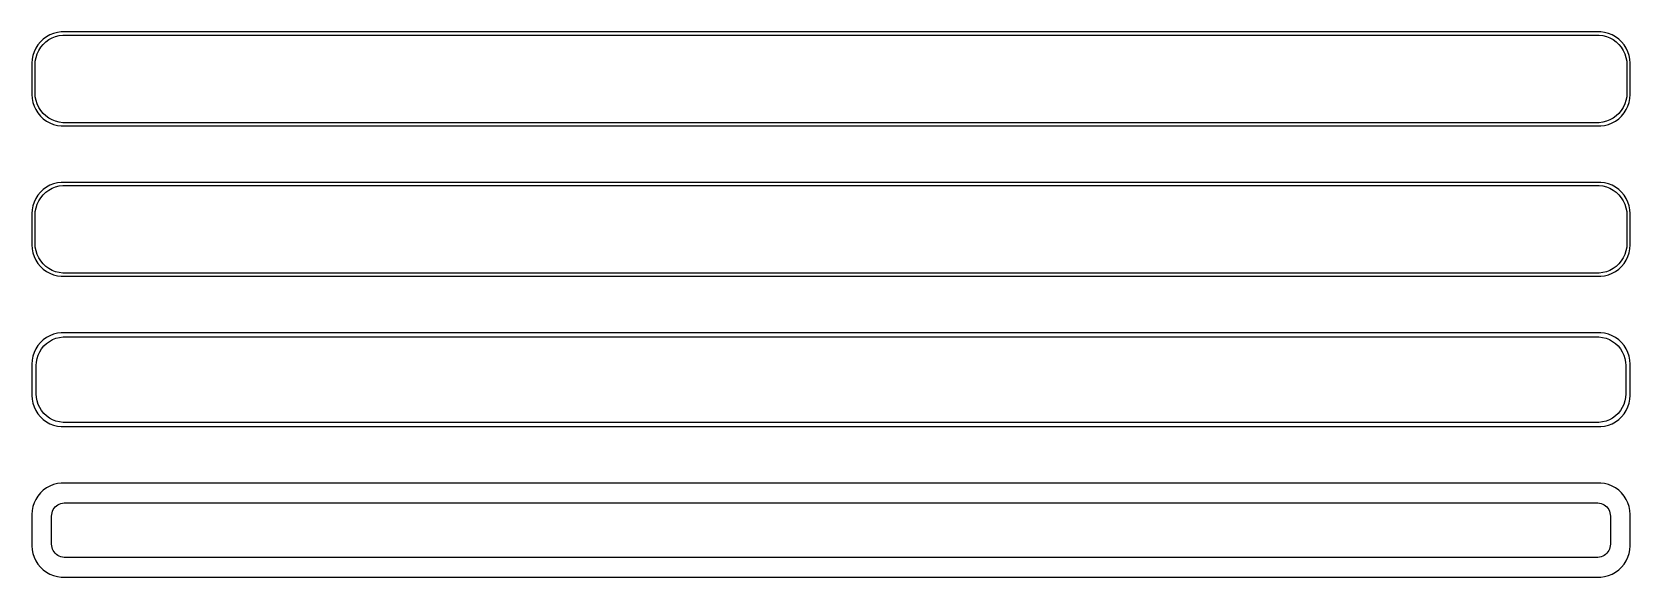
# Model space of a CAD drawing. Header units: metres. Extents: x -128 to 128, y 89 to 175.
import ezdxf

# ---------------------------------------------------------------- set-up
doc = ezdxf.new("R2010")
doc.units = ezdxf.units.M

msp = doc.modelspace()

# ---------------------------------------------------------------- linework, layer by layer
for p, q in [((-126.545, 173.439), (-126.882, 172.909)), ((-126.145, 173.923), (-126.545, 173.439)), ((-125.687, 174.353), (-126.145, 173.923)), ((-126.093, 173.042), (-125.713, 173.502)), ((-125.713, 173.502), (-125.278, 173.91)), ((-125.179, 174.722), (-125.687, 174.353)), ((-125.278, 173.91), (-124.795, 174.261)), ((-124.629, 175.024), (-125.179, 174.722)), ((-124.795, 174.261), (-124.272, 174.548)), ((-124.045, 175.255), (-124.629, 175.024)), ((-124.272, 174.548), (-123.718, 174.768)), ((-123.437, 175.411), (-124.045, 175.255)), ((-123.718, 174.768), (-123.14, 174.916)), ((-122.814, 175.49), (-123.437, 175.411)), ((-123.14, 174.916), (-122.548, 174.991)), ((122.814, 175.49), (-122.814, 175.49)), ((-122.548, 174.991), (122.548, 174.991)), ((122.548, 174.991), (123.14, 174.916)), ((123.437, 175.411), (122.814, 175.49)), ((123.14, 174.916), (123.718, 174.768)), ((124.045, 175.255), (123.437, 175.411)), ((123.718, 174.768), (124.272, 174.548)), ((124.629, 175.024), (124.045, 175.255)), ((124.272, 174.548), (124.795, 174.261)), ((125.179, 174.722), (124.629, 175.024)), ((124.795, 174.261), (125.278, 173.91)), ((125.687, 174.353), (125.179, 174.722)), ((125.278, 173.91), (125.713, 173.502)), ((126.145, 173.923), (125.687, 174.353)), ((125.713, 173.502), (126.093, 173.042)), ((126.545, 173.439), (126.145, 173.923)), ((126.882, 172.909), (126.545, 173.439)), ((-127.461, 171.127), (-127.5, 170.5)), ((-127.343, 171.743), (-127.461, 171.127)), ((-127.149, 172.341), (-127.343, 171.743)), ((-126.882, 172.909), (-127.149, 172.341)), ((-126.963, 170.845), (-126.851, 171.431)), ((-126.851, 171.431), (-126.666, 171.999)), ((-126.666, 171.999), (-126.412, 172.538)), ((-126.412, 172.538), (-126.093, 173.042)), ((126.093, 173.042), (126.412, 172.538)), ((126.412, 172.538), (126.666, 171.999)), ((126.666, 171.999), (126.851, 171.431)), ((126.851, 171.431), (126.963, 170.845)), ((127.149, 172.341), (126.882, 172.909)), ((127.343, 171.743), (127.149, 172.341)), ((127.461, 171.127), (127.343, 171.743)), ((127.5, 170.5), (127.461, 171.127)), ((-127.5, 170.5), (-127.5, 165.5)), ((-127, 170.25), (-126.963, 170.845)), ((-127, 165.75), (-127, 170.25)), ((126.963, 170.845), (127, 170.25)), ((127, 170.25), (127, 165.75)), ((127.5, 165.5), (127.5, 170.5)), ((-126.963, 165.155), (-127, 165.75)), ((127, 165.75), (126.963, 165.155)), ((-127.5, 165.5), (-127.461, 164.873)), ((-127.461, 164.873), (-127.343, 164.257)), ((-127.343, 164.257), (-127.149, 163.659)), ((-127.149, 163.659), (-126.882, 163.091)), ((-126.851, 164.569), (-126.963, 165.155)), ((-126.666, 164.001), (-126.851, 164.569)), ((-126.412, 163.462), (-126.666, 164.001)), ((-126.093, 162.958), (-126.412, 163.462)), ((126.412, 163.462), (126.093, 162.958)), ((126.666, 164.001), (126.412, 163.462)), ((126.851, 164.569), (126.666, 164.001)), ((126.963, 165.155), (126.851, 164.569)), ((126.882, 163.091), (127.149, 163.659)), ((127.149, 163.659), (127.343, 164.257)), ((127.343, 164.257), (127.461, 164.873)), ((127.461, 164.873), (127.5, 165.5)), ((-126.882, 163.091), (-126.545, 162.561)), ((-126.545, 162.561), (-126.145, 162.077)), ((-126.145, 162.077), (-125.687, 161.647)), ((-125.713, 162.498), (-126.093, 162.958)), ((-125.278, 162.09), (-125.713, 162.498)), ((-125.687, 161.647), (-125.179, 161.278)), ((-124.795, 161.739), (-125.278, 162.09)), ((-125.179, 161.278), (-124.629, 160.976)), ((-124.272, 161.452), (-124.795, 161.739)), ((-124.629, 160.976), (-124.045, 160.745)), ((-123.718, 161.232), (-124.272, 161.452)), ((-124.045, 160.745), (-123.437, 160.589)), ((-123.14, 161.084), (-123.718, 161.232)), ((-122.548, 161.009), (-123.14, 161.084)), ((122.548, 161.009), (-122.548, 161.009)), ((123.14, 161.084), (122.548, 161.009)), ((123.718, 161.232), (123.14, 161.084)), ((123.437, 160.589), (124.045, 160.745)), ((124.272, 161.452), (123.718, 161.232)), ((124.045, 160.745), (124.629, 160.976)), ((124.795, 161.739), (124.272, 161.452)), ((124.629, 160.976), (125.179, 161.278)), ((125.278, 162.09), (124.795, 161.739)), ((125.179, 161.278), (125.687, 161.647)), ((125.713, 162.498), (125.278, 162.09)), ((125.687, 161.647), (126.145, 162.077)), ((126.093, 162.958), (125.713, 162.498)), ((126.145, 162.077), (126.545, 162.561)), ((126.545, 162.561), (126.882, 163.091)), ((-123.437, 160.589), (-122.814, 160.51)), ((-122.814, 160.51), (122.814, 160.51)), ((122.814, 160.51), (123.437, 160.589)), ((-125.179, 150.722), (-125.687, 150.353)), ((-124.629, 151.024), (-125.179, 150.722)), ((-124.795, 150.261), (-124.272, 150.548)), ((-124.045, 151.255), (-124.629, 151.024)), ((-124.272, 150.548), (-123.718, 150.768)), ((-123.437, 151.411), (-124.045, 151.255)), ((-123.718, 150.768), (-123.14, 150.916)), ((-122.814, 151.49), (-123.437, 151.411)), ((-123.14, 150.916), (-122.548, 150.991)), ((122.814, 151.49), (-122.814, 151.49)), ((-122.548, 150.991), (122.548, 150.991)), ((122.548, 150.991), (123.14, 150.916)), ((123.437, 151.411), (122.814, 151.49)), ((123.14, 150.916), (123.718, 150.768)), ((124.045, 151.255), (123.437, 151.411)), ((123.718, 150.768), (124.272, 150.548)), ((124.629, 151.024), (124.045, 151.255)), ((124.272, 150.548), (124.795, 150.261)), ((125.179, 150.722), (124.629, 151.024)), ((125.687, 150.353), (125.179, 150.722)), ((-127.149, 148.341), (-127.343, 147.743)), ((-126.882, 148.909), (-127.149, 148.341)), ((-126.545, 149.439), (-126.882, 148.909)), ((-126.851, 147.431), (-126.666, 147.999)), ((-126.666, 147.999), (-126.412, 148.538)), ((-126.145, 149.923), (-126.545, 149.439)), ((-126.412, 148.538), (-126.093, 149.042)), ((-125.687, 150.353), (-126.145, 149.923)), ((-126.093, 149.042), (-125.713, 149.502)), ((-125.713, 149.502), (-125.278, 149.91)), ((-125.278, 149.91), (-124.795, 150.261)), ((124.795, 150.261), (125.278, 149.91)), ((125.278, 149.91), (125.713, 149.502)), ((126.145, 149.923), (125.687, 150.353)), ((125.713, 149.502), (126.093, 149.042)), ((126.093, 149.042), (126.412, 148.538)), ((126.545, 149.439), (126.145, 149.923)), ((126.412, 148.538), (126.666, 147.999)), ((126.882, 148.909), (126.545, 149.439)), ((126.666, 147.999), (126.851, 147.431)), ((127.149, 148.341), (126.882, 148.909)), ((127.343, 147.743), (127.149, 148.341)), ((-127.461, 147.127), (-127.5, 146.5)), ((-127.5, 146.5), (-127.5, 141.5)), ((-127.343, 147.743), (-127.461, 147.127)), ((-127, 146.25), (-126.963, 146.845)), ((-127, 141.75), (-127, 146.25)), ((-126.963, 146.845), (-126.851, 147.431)), ((126.851, 147.431), (126.963, 146.845)), ((126.963, 146.845), (127, 146.25)), ((127, 146.25), (127, 141.75)), ((127.461, 147.127), (127.343, 147.743)), ((127.5, 146.5), (127.461, 147.127)), ((127.5, 141.5), (127.5, 146.5)), ((-127.5, 141.5), (-127.461, 140.873)), ((-127.461, 140.873), (-127.343, 140.257)), ((-127.343, 140.257), (-127.149, 139.659)), ((-126.963, 141.155), (-127, 141.75)), ((-126.851, 140.569), (-126.963, 141.155)), ((-126.666, 140.001), (-126.851, 140.569)), ((126.851, 140.569), (126.666, 140.001)), ((126.963, 141.155), (126.851, 140.569)), ((127, 141.75), (126.963, 141.155)), ((127.149, 139.659), (127.343, 140.257)), ((127.343, 140.257), (127.461, 140.873)), ((127.461, 140.873), (127.5, 141.5)), ((-127.149, 139.659), (-126.882, 139.091)), ((-126.882, 139.091), (-126.545, 138.561)), ((-126.412, 139.462), (-126.666, 140.001)), ((-126.545, 138.561), (-126.145, 138.077)), ((-126.093, 138.958), (-126.412, 139.462)), ((-126.145, 138.077), (-125.687, 137.647)), ((-125.713, 138.498), (-126.093, 138.958)), ((-125.278, 138.09), (-125.713, 138.498)), ((-124.795, 137.739), (-125.278, 138.09)), ((-124.272, 137.452), (-124.795, 137.739)), ((124.795, 137.739), (124.272, 137.452)), ((125.278, 138.09), (124.795, 137.739)), ((125.713, 138.498), (125.278, 138.09)), ((125.687, 137.647), (126.145, 138.077)), ((126.093, 138.958), (125.713, 138.498)), ((126.412, 139.462), (126.093, 138.958)), ((126.145, 138.077), (126.545, 138.561)), ((126.666, 140.001), (126.412, 139.462)), ((126.545, 138.561), (126.882, 139.091)), ((126.882, 139.091), (127.149, 139.659)), ((-125.687, 137.647), (-125.179, 137.278)), ((-125.179, 137.278), (-124.629, 136.976)), ((-124.629, 136.976), (-124.045, 136.745)), ((-123.718, 137.232), (-124.272, 137.452)), ((-124.045, 136.745), (-123.437, 136.589)), ((-123.14, 137.084), (-123.718, 137.232)), ((-123.437, 136.589), (-122.814, 136.51)), ((-122.548, 137.009), (-123.14, 137.084)), ((-122.814, 136.51), (122.814, 136.51)), ((122.548, 137.009), (-122.548, 137.009)), ((123.14, 137.084), (122.548, 137.009)), ((122.814, 136.51), (123.437, 136.589)), ((123.718, 137.232), (123.14, 137.084)), ((123.437, 136.589), (124.045, 136.745)), ((124.272, 137.452), (123.718, 137.232)), ((124.045, 136.745), (124.629, 136.976)), ((124.629, 136.976), (125.179, 137.278)), ((125.179, 137.278), (125.687, 137.647)), ((-126.545, 125.439), (-126.882, 124.909)), ((-126.145, 125.923), (-126.545, 125.439)), ((-125.687, 126.353), (-126.145, 125.923)), ((-125.954, 124.941), (-125.588, 125.384)), ((-125.179, 126.722), (-125.687, 126.353)), ((-125.588, 125.384), (-125.168, 125.778)), ((-124.629, 127.024), (-125.179, 126.722)), ((-125.168, 125.778), (-124.703, 126.116)), ((-124.703, 126.116), (-124.199, 126.393)), ((-124.045, 127.255), (-124.629, 127.024)), ((-124.199, 126.393), (-123.665, 126.604)), ((-123.437, 127.411), (-124.045, 127.255)), ((-123.665, 126.604), (-123.108, 126.747)), ((-122.814, 127.49), (-123.437, 127.411)), ((-123.108, 126.747), (-122.537, 126.819)), ((122.814, 127.49), (-122.814, 127.49)), ((-122.537, 126.819), (122.537, 126.819)), ((122.537, 126.819), (123.108, 126.747)), ((123.437, 127.411), (122.814, 127.49)), ((123.108, 126.747), (123.665, 126.604)), ((124.045, 127.255), (123.437, 127.411)), ((123.665, 126.604), (124.199, 126.393)), ((124.629, 127.024), (124.045, 127.255)), ((124.199, 126.393), (124.703, 126.116)), ((125.179, 126.722), (124.629, 127.024)), ((124.703, 126.116), (125.168, 125.778)), ((125.168, 125.778), (125.588, 125.384)), ((125.687, 126.353), (125.179, 126.722)), ((125.588, 125.384), (125.954, 124.941)), ((126.145, 125.923), (125.687, 126.353)), ((126.545, 125.439), (126.145, 125.923)), ((126.882, 124.909), (126.545, 125.439)), ((-127.461, 123.127), (-127.5, 122.5)), ((-127.5, 122.5), (-127.5, 117.5)), ((-127.343, 123.743), (-127.461, 123.127)), ((-127.149, 124.341), (-127.343, 123.743)), ((-126.882, 124.909), (-127.149, 124.341)), ((-126.828, 122.25), (-126.792, 122.824)), ((-126.792, 122.824), (-126.685, 123.389)), ((-126.685, 123.389), (-126.507, 123.935)), ((-126.507, 123.935), (-126.262, 124.456)), ((-126.262, 124.456), (-125.954, 124.941)), ((125.954, 124.941), (126.262, 124.456)), ((126.262, 124.456), (126.507, 123.935)), ((126.507, 123.935), (126.685, 123.389)), ((126.685, 123.389), (126.792, 122.824)), ((126.792, 122.824), (126.828, 122.25)), ((127.149, 124.341), (126.882, 124.909)), ((127.343, 123.743), (127.149, 124.341)), ((127.461, 123.127), (127.343, 123.743)), ((127.5, 122.5), (127.461, 123.127)), ((127.5, 117.5), (127.5, 122.5)), ((-126.828, 117.75), (-126.828, 122.25)), ((126.828, 122.25), (126.828, 117.75)), ((-127.5, 117.5), (-127.461, 116.873)), ((-126.792, 117.176), (-126.828, 117.75)), ((126.828, 117.75), (126.792, 117.176)), ((127.461, 116.873), (127.5, 117.5)), ((-127.461, 116.873), (-127.343, 116.257)), ((-127.343, 116.257), (-127.149, 115.659)), ((-127.149, 115.659), (-126.882, 115.091)), ((-126.882, 115.091), (-126.545, 114.561)), ((-126.685, 116.611), (-126.792, 117.176)), ((-126.507, 116.065), (-126.685, 116.611)), ((-126.262, 115.544), (-126.507, 116.065)), ((-125.954, 115.059), (-126.262, 115.544)), ((-125.588, 114.616), (-125.954, 115.059)), ((125.954, 115.059), (125.588, 114.616)), ((126.262, 115.544), (125.954, 115.059)), ((126.507, 116.065), (126.262, 115.544)), ((126.685, 116.611), (126.507, 116.065)), ((126.545, 114.561), (126.882, 115.091)), ((126.792, 117.176), (126.685, 116.611)), ((126.882, 115.091), (127.149, 115.659)), ((127.149, 115.659), (127.343, 116.257)), ((127.343, 116.257), (127.461, 116.873)), ((-126.545, 114.561), (-126.145, 114.077)), ((-126.145, 114.077), (-125.687, 113.647)), ((-125.687, 113.647), (-125.179, 113.278)), ((-125.168, 114.222), (-125.588, 114.616)), ((-125.179, 113.278), (-124.629, 112.976)), ((-124.703, 113.884), (-125.168, 114.222)), ((-124.199, 113.607), (-124.703, 113.884)), ((-124.629, 112.976), (-124.045, 112.745)), ((-123.665, 113.396), (-124.199, 113.607)), ((-124.045, 112.745), (-123.437, 112.589)), ((-123.108, 113.253), (-123.665, 113.396)), ((-123.437, 112.589), (-122.814, 112.51)), ((-122.537, 113.181), (-123.108, 113.253)), ((-122.814, 112.51), (122.814, 112.51)), ((122.537, 113.181), (-122.537, 113.181)), ((123.108, 113.253), (122.537, 113.181)), ((122.814, 112.51), (123.437, 112.589)), ((123.665, 113.396), (123.108, 113.253)), ((123.437, 112.589), (124.045, 112.745)), ((124.199, 113.607), (123.665, 113.396)), ((124.045, 112.745), (124.629, 112.976)), ((124.703, 113.884), (124.199, 113.607)), ((124.629, 112.976), (125.179, 113.278)), ((125.168, 114.222), (124.703, 113.884)), ((125.588, 114.616), (125.168, 114.222)), ((125.179, 113.278), (125.687, 113.647)), ((125.687, 113.647), (126.145, 114.077)), ((126.145, 114.077), (126.545, 114.561)), ((-125.687, 102.353), (-126.145, 101.923)), ((-125.179, 102.722), (-125.687, 102.353)), ((-124.629, 103.024), (-125.179, 102.722)), ((-124.045, 103.255), (-124.629, 103.024)), ((-123.437, 103.411), (-124.045, 103.255)), ((-122.814, 103.49), (-123.437, 103.411)), ((122.814, 103.49), (-122.814, 103.49)), ((123.437, 103.411), (122.814, 103.49)), ((124.045, 103.255), (123.437, 103.411)), ((124.629, 103.024), (124.045, 103.255)), ((125.179, 102.722), (124.629, 103.024)), ((125.687, 102.353), (125.179, 102.722)), ((126.145, 101.923), (125.687, 102.353)), ((-127.343, 99.7434), (-127.461, 99.1267)), ((-127.149, 100.341), (-127.343, 99.7434)), ((-126.882, 100.909), (-127.149, 100.341)), ((-126.545, 101.439), (-126.882, 100.909)), ((-126.145, 101.923), (-126.545, 101.439)), ((-124.099, 99.2663), (-123.957, 99.49)), ((-123.957, 99.49), (-123.788, 99.6941)), ((-123.788, 99.6941), (-123.595, 99.8755)), ((-123.595, 99.8755), (-123.38, 100.031)), ((-123.38, 100.031), (-123.148, 100.159)), ((-123.148, 100.159), (-122.902, 100.256)), ((-122.902, 100.256), (-122.645, 100.322)), ((-122.645, 100.322), (-122.382, 100.355)), ((-122.382, 100.355), (122.382, 100.355)), ((122.382, 100.355), (122.645, 100.322)), ((122.645, 100.322), (122.902, 100.256)), ((122.902, 100.256), (123.148, 100.159)), ((123.148, 100.159), (123.38, 100.031)), ((123.38, 100.031), (123.595, 99.8755)), ((123.595, 99.8755), (123.788, 99.6941)), ((123.788, 99.6941), (123.957, 99.49)), ((123.957, 99.49), (124.099, 99.2663)), ((126.545, 101.439), (126.145, 101.923)), ((126.882, 100.909), (126.545, 101.439)), ((127.149, 100.341), (126.882, 100.909)), ((127.343, 99.7434), (127.149, 100.341)), ((127.461, 99.1267), (127.343, 99.7434)), ((-127.461, 99.1267), (-127.5, 98.5)), ((-127.5, 98.5), (-127.5, 93.5)), ((-124.36, 98.25), (-124.343, 98.5144)), ((-124.36, 93.75), (-124.36, 98.25)), ((-124.343, 98.5144), (-124.293, 98.7746)), ((-124.293, 98.7746), (-124.211, 99.0266)), ((-124.211, 99.0266), (-124.099, 99.2663)), ((124.099, 99.2663), (124.211, 99.0266)), ((124.211, 99.0266), (124.293, 98.7746)), ((124.293, 98.7746), (124.343, 98.5144)), ((124.343, 98.5144), (124.36, 98.25)), ((124.36, 98.25), (124.36, 93.75)), ((127.5, 98.5), (127.461, 99.1267)), ((127.5, 93.5), (127.5, 98.5)), ((-127.5, 93.5), (-127.461, 92.8733)), ((-127.461, 92.8733), (-127.343, 92.2566)), ((-127.343, 92.2566), (-127.149, 91.6594)), ((-124.343, 93.4856), (-124.36, 93.75)), ((-124.293, 93.2254), (-124.343, 93.4856)), ((-124.211, 92.9734), (-124.293, 93.2254)), ((-124.099, 92.7337), (-124.211, 92.9734)), ((-123.957, 92.51), (-124.099, 92.7337)), ((-123.788, 92.3059), (-123.957, 92.51)), ((-123.595, 92.1245), (-123.788, 92.3059)), ((-123.38, 91.9688), (-123.595, 92.1245)), ((-123.148, 91.8412), (-123.38, 91.9688)), ((-122.902, 91.7436), (-123.148, 91.8412)), ((123.148, 91.8412), (122.902, 91.7436)), ((123.38, 91.9688), (123.148, 91.8412)), ((123.595, 92.1245), (123.38, 91.9688)), ((123.788, 92.3059), (123.595, 92.1245)), ((123.957, 92.51), (123.788, 92.3059)), ((124.099, 92.7337), (123.957, 92.51)), ((124.211, 92.9734), (124.099, 92.7337)), ((124.293, 93.2254), (124.211, 92.9734)), ((124.343, 93.4856), (124.293, 93.2254)), ((124.36, 93.75), (124.343, 93.4856)), ((127.149, 91.6594), (127.343, 92.2566)), ((127.343, 92.2566), (127.461, 92.8733)), ((127.461, 92.8733), (127.5, 93.5)), ((-127.149, 91.6594), (-126.882, 91.0912)), ((-126.882, 91.0912), (-126.545, 90.5611)), ((-126.545, 90.5611), (-126.145, 90.0773)), ((-126.145, 90.0773), (-125.687, 89.6474)), ((-125.687, 89.6474), (-125.179, 89.2784)), ((-125.179, 89.2784), (-124.629, 88.9759)), ((-122.645, 91.6777), (-122.902, 91.7436)), ((-122.382, 91.6445), (-122.645, 91.6777)), ((122.382, 91.6445), (-122.382, 91.6445)), ((122.645, 91.6777), (122.382, 91.6445)), ((122.902, 91.7436), (122.645, 91.6777)), ((124.629, 88.9759), (125.179, 89.2784)), ((125.179, 89.2784), (125.687, 89.6474)), ((125.687, 89.6474), (126.145, 90.0773)), ((126.145, 90.0773), (126.545, 90.5611)), ((126.545, 90.5611), (126.882, 91.0912)), ((126.882, 91.0912), (127.149, 91.6594)), ((-124.629, 88.9759), (-124.045, 88.7447)), ((-124.045, 88.7447), (-123.437, 88.5886)), ((-123.437, 88.5886), (-122.814, 88.5099)), ((-122.814, 88.5099), (122.814, 88.5099)), ((122.814, 88.5099), (123.437, 88.5886)), ((123.437, 88.5886), (124.045, 88.7447)), ((124.045, 88.7447), (124.629, 88.9759))]:
    msp.add_line(p, q)

doc.saveas('drawing.dxf')
